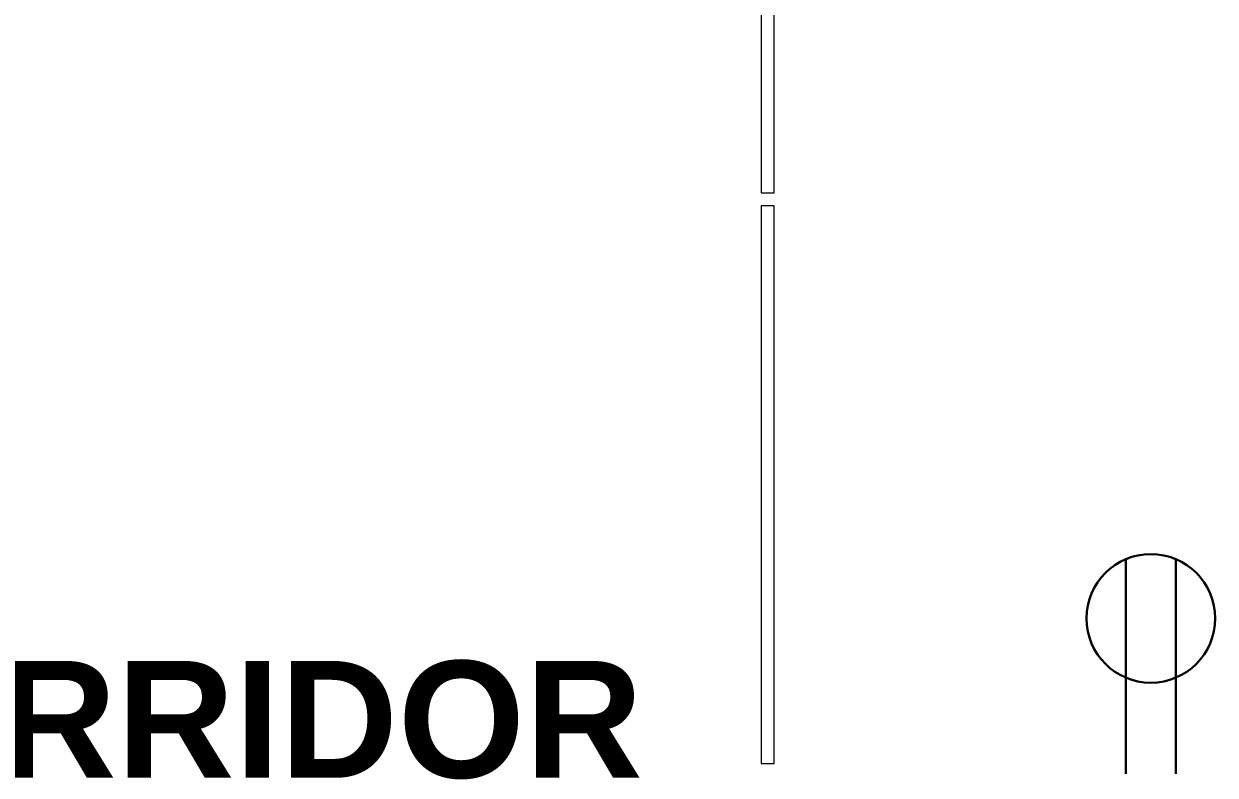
# Model space of a CAD drawing. Header units: inches. Extents: x -2349 to 1043, y -456 to 2193.
# Drawn here: x 514 to 605.7, y -48.4 to 9.5 of the extents above; entities that cross this region are included whole.
import ezdxf

# ---------------------------------------------------------------- set-up
doc = ezdxf.new("R2010")
doc.units = ezdxf.units.IN
doc.header["$MEASUREMENT"] = 0
for name, color, linetype, lineweight in [('A-ANNO-NOTE', 131, 'Continuous', 30), ('A-AREA-IDEN', 2, 'Continuous', 9), ('A-GLAZ-CURT', 52, 'Continuous', 13)]:
    doc.layers.add(name, color=color, linetype=linetype, lineweight=lineweight)
doc.styles.add('Swis721 Lt BT_B', font='', dxfattribs={"height": 9})
doc.styles.get('Swis721 Lt BT_B').set_extended_font_data('Swis721 Lt BT', bold=True)

# ---------------------------------------------------------------- blocks, each defined once
blk = doc.blocks.new('System Panel - Glazed-8596351-7TH FLOOR POWER _ SIGNAL')
at = {"layer": 'A-GLAZ-CURT'}
for p, q in [((21.465, 0.5), (-21.465, 0.5)), ((-21.465, 0.5), (-21.465, -0.5)), ((21.465, -0.5), (21.465, 0.5)), ((-21.465, -0.5), (21.465, -0.5))]:
    blk.add_line(p, q, dxfattribs=at)
blk = doc.blocks.new('System Panel - Glazed-8596352-7TH FLOOR POWER _ SIGNAL')
at = {"layer": 'A-GLAZ-CURT'}
for p, q in [((21.715, 0.5), (-21.715, 0.5)), ((-21.715, 0.5), (-21.715, -0.5)), ((21.715, -0.5), (21.715, 0.5)), ((-21.715, -0.5), (21.715, -0.5))]:
    blk.add_line(p, q, dxfattribs=at)

msp = doc.modelspace()

# ---------------------------------------------------------------- linework, layer by layer
at = {"layer": 'A-ANNO-NOTE'}
for p, q in [((598.868, -48.26), (598.868, -31.734)), ((598.868, -48.26), (598.868, -31.734)), ((602.7, -48.26), (602.7, -31.734))]:
    msp.add_line(p, q, dxfattribs=at)
msp.add_circle((600.784, -36.298), 4.95, dxfattribs=at)

# ---------------------------------------------------------------- block references
at = {"layer": 'A-GLAZ-CURT', "lineweight": 9, "rotation": 89.99999999999993}
for name, p in [('System Panel - Glazed-8596352-7TH FLOOR POWER _ SIGNAL', (571.292, 18.17)), ('System Panel - Glazed-8596351-7TH FLOOR POWER _ SIGNAL', (571.292, -26.011))]:
    msp.add_blockref(name, p, dxfattribs=at)

# ---------------------------------------------------------------- texts
at = {"layer": 'A-AREA-IDEN', "insert": (493.246, -39.569), "char_height": 9, "width": 81.204, "attachment_point": 1, "style": 'Swis721 Lt BT_B'}
msp.add_mtext('CORRIDOR', dxfattribs=at)

doc.saveas('drawing.dxf')
